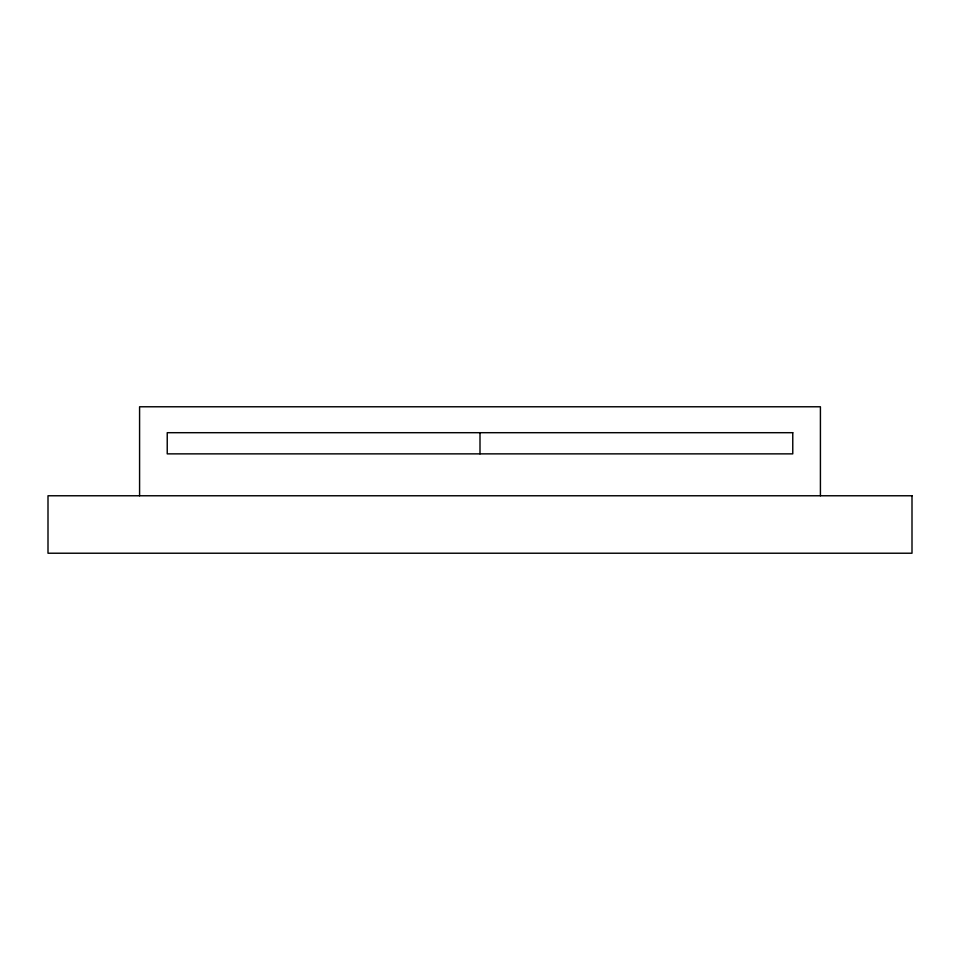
<?xml version="1.0" encoding="UTF-8"?>
<svg xmlns="http://www.w3.org/2000/svg" width="960" height="960" viewBox="0 0 960 960"><rect width="100%" height="100%" fill="white"/><g stroke="black" fill="none" stroke-linecap="round" stroke-linejoin="round"><path stroke-width="1.44" d="M820.416 495.768L820.416 406.776L139.584 406.776L139.584 495.768M480 432.696L480 453.864M792.768 432.696L167.232 432.696L167.232 453.864L792.768 453.864L792.768 432.696M912 495.768L48 495.768L48 553.224L912 553.224L912 495.768"/></g></svg>
